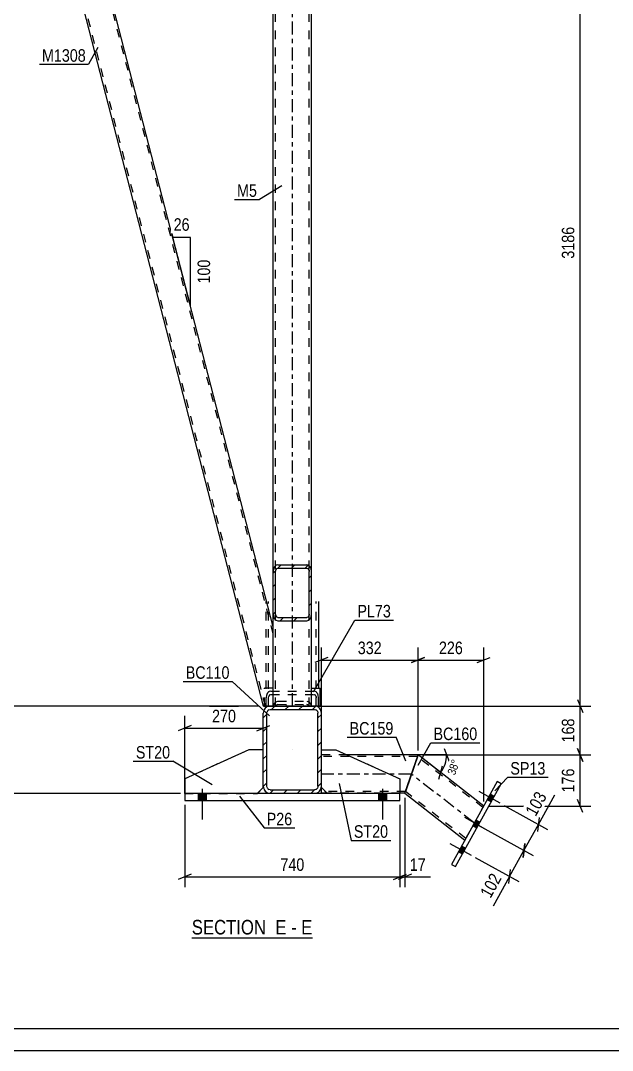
# Model space of a CAD drawing. Header units: millimetres. Extents: x -400 to 789, y -648 to 193.
# Drawn here: x -240.3 to -104.6, y -648.2 to -412.2 of the extents above; entities that cross this region are included whole.
import ezdxf

# ---------------------------------------------------------------- set-up
doc = ezdxf.new("R2010")
doc.units = ezdxf.units.MM
doc.linetypes.add('DXK_LINE_DOT2', pattern=[3.9198, 1.9599, -1.9599])
doc.linetypes.add('DXK_LINE_DOT3', pattern=[5.9187, 2.979, -0.9799, 0.9799, -0.9799])
doc.styles.add('Arial Narrow', font='ARIALN.TTF', dxfattribs={"height": 0.2})

# ---------------------------------------------------------------- blocks, each defined once
blk = doc.blocks.new('Unknown-392021936-1163')
at = {"color": 5, "linetype": 'Continuous'}
for p, q in [((-394.63, -643.22), (784.37, -643.22)), ((-399.63, -648.22), (789.37, -648.22))]:
    blk.add_line(p, q, dxfattribs=at)
blk = doc.blocks.new('Unknown-392021936-21 - 7466')
at = {"color": 6, "linetype": 'Continuous'}
blk.add_line((-201, -622.4), (-173.35, -622.4), dxfattribs=at)
at = {"color": 0, "linetype": 'Continuous'}
blk.add_wipeout([(-182.89, -621.65), (-182.89, -618.15), (-201, -618.15), (-201, -621.65)], dxfattribs=at)
at = {"color": 7, "linetype": 'Continuous', "style": 'Arial Narrow'}
blk.add_text('SECTION ', height=3.34, dxfattribs=at).set_placement((-201, -621.65))
at = {"color": 0, "linetype": 'Continuous'}
blk.add_wipeout([(-179.28, -621.65), (-179.28, -618.15), (-181.84, -618.15), (-181.84, -621.65)], dxfattribs=at)
at = {"color": 7, "linetype": 'Continuous', "style": 'Arial Narrow'}
blk.add_text('E', height=3.34, dxfattribs=at).set_placement((-181.84, -621.65))
at = {"color": 0, "linetype": 'Continuous'}
blk.add_wipeout([(-176.96, -621.65), (-176.96, -618.15), (-178.23, -618.15), (-178.23, -621.65)], dxfattribs=at)
at = {"color": 7, "linetype": 'Continuous', "style": 'Arial Narrow'}
blk.add_text('-', height=3.34, dxfattribs=at).set_placement((-178.23, -621.65))
at = {"color": 0, "linetype": 'Continuous'}
blk.add_wipeout([(-173.35, -621.65), (-173.35, -618.15), (-175.91, -618.15), (-175.91, -621.65)], dxfattribs=at)
at = {"color": 7, "linetype": 'Continuous', "style": 'Arial Narrow'}
blk.add_text('E', height=3.34, dxfattribs=at).set_placement((-175.91, -621.65))
blk = doc.blocks.new('Part-392021936-7711 - 7466')
at = {"color": 2, "linetype": 'Continuous'}
for p, q in [((-173.54, -565.19), (-171.54, -565.19)), ((-171.54, -569.3), (-171.54, -565.19)), ((-171.54, -569.3), (-172.87, -569.3))]:
    blk.add_line(p, q, dxfattribs=at)
at = {"color": 7, "linetype": 'DXK_LINE_DOT2'}
for p, q in [((-173.54, -569.3), (-173.54, -565.19)), ((-172.87, -569.3), (-173.54, -569.3))]:
    blk.add_line(p, q, dxfattribs=at)
blk = doc.blocks.new('Part-392021936-25063 - 7466')
at = {"color": 2, "linetype": 'Continuous'}
for p, q in [((-232.19, -381.34), (-226.66, -379.32)), ((-182.34, -551.12), (-226.66, -379.32)), ((-232.95, -381.61), (-232.89, -381.59)), ((-184.53, -569.3), (-232.95, -381.61)), ((-232.89, -381.59), (-232.73, -381.53)), ((-232.73, -381.53), (-232.19, -381.34)), ((-184.53, -569.3), (-183.01, -569.3))]:
    blk.add_line(p, q, dxfattribs=at)
at = {"color": 7, "linetype": 'DXK_LINE_DOT2'}
for p, q in [((-182.34, -552.72), (-227.03, -379.46)), ((-232.73, -381.53), (-232.54, -381.46)), ((-232.54, -381.46), (-232.57, -381.48)), ((-232.57, -381.48), (-232.54, -381.46)), ((-184.12, -569.3), (-232.57, -381.48)), ((-232.48, -381.44), (-232.54, -381.46)), ((-232.19, -381.34), (-232.48, -381.44)), ((-182.34, -551.12), (-182.34, -551.12)), ((-182.34, -551.12), (-182.34, -551.12)), ((-182.34, -569.3), (-182.34, -551.12)), ((-183.01, -569.3), (-182.34, -569.3))]:
    blk.add_line(p, q, dxfattribs=at)
blk = doc.blocks.new('Part-392021936-7515 - 7466')
at = {"color": 2, "linetype": 'Continuous'}
for p, q in [((-130.97, -586.63), (-141.45, -605.59)), ((-140.51, -606.11), (-130.04, -587.14)), ((-130.04, -587.14), (-130.97, -586.63)), ((-141.45, -605.59), (-140.51, -606.11))]:
    blk.add_line(p, q, dxfattribs=at)
blk = doc.blocks.new('Bolt-392021936-7639 - 7466')
at = {"linetype": 'Continuous'}
blk.add_hatch(color=1, dxfattribs=at).paths.add_polyline_path([(-158.17, -590.97), (-156.37, -590.97), (-156.37, -589.3), (-158.17, -589.3)])
blk.add_hatch(color=1, dxfattribs=at).paths.add_polyline_path([(-158.17, -590.97), (-156.37, -590.97), (-156.37, -589.3), (-158.17, -589.3)])
blk.add_hatch(color=1, dxfattribs=at).paths.add_polyline_path([(-158.17, -590.97), (-156.37, -590.97), (-156.37, -589.3), (-158.17, -589.3)])
at = {"color": 1, "linetype": 'Continuous'}
for p, q in [((-158.17, -589.3), (-158.17, -590.97)), ((-158.17, -589.3), (-158.17, -590.97)), ((-158.17, -589.3), (-158.17, -590.97)), ((-157.27, -588.3), (-157.27, -595.3)), ((-157.27, -588.3), (-157.27, -595.3)), ((-157.27, -588.3), (-157.27, -595.3)), ((-156.37, -589.3), (-156.37, -590.97)), ((-156.37, -589.3), (-156.37, -590.97)), ((-156.37, -589.3), (-156.37, -590.97))]:
    blk.add_line(p, q, dxfattribs=at)
blk = doc.blocks.new('Part-392021936-7516 - 7466')
at = {"color": 7, "linetype": 'DXK_LINE_DOT2'}
for p, q in [((-171.27, -587.99), (-171.27, -579.33)), ((-171.27, -579.33), (-167.94, -579.33)), ((-167.94, -579.33), (-153.27, -585.99)), ((-153.27, -585.99), (-153.27, -589.33)), ((-169.94, -589.33), (-171.27, -587.99)), ((-153.27, -589.33), (-169.94, -589.33))]:
    blk.add_line(p, q, dxfattribs=at)
blk = doc.blocks.new('Bolt-392021936-7656 - 7466')
at = {"linetype": 'Continuous'}
for points in [[(-132.32, -591.29), (-131.62, -590), (-132.55, -589.49), (-133.26, -590.77)], [(-132.32, -591.29), (-131.62, -590), (-132.55, -589.49), (-133.26, -590.77)], [(-132.32, -591.29), (-131.62, -590), (-132.55, -589.49), (-133.26, -590.77)], [(-135.63, -597.27), (-134.92, -595.98), (-135.85, -595.47), (-136.56, -596.75)], [(-135.63, -597.27), (-134.92, -595.98), (-135.85, -595.47), (-136.56, -596.75)], [(-138.93, -603.25), (-138.23, -601.96), (-139.16, -601.45), (-139.87, -602.73)], [(-138.93, -603.25), (-138.23, -601.96), (-139.16, -601.45), (-139.87, -602.73)], [(-138.93, -603.25), (-138.23, -601.96), (-139.16, -601.45), (-139.87, -602.73)]]:
    blk.add_hatch(color=1, dxfattribs=at).paths.add_polyline_path(points)
at = {"color": 1, "linetype": 'Continuous'}
for p, q in [((-130.28, -591.58), (-135.12, -588.9)), ((-130.28, -591.58), (-135.12, -588.9)), ((-130.28, -591.58), (-135.12, -588.9)), ((-131.62, -590), (-132.55, -589.49)), ((-131.62, -590), (-132.55, -589.49)), ((-131.62, -590), (-132.55, -589.49)), ((-132.32, -591.29), (-133.26, -590.77)), ((-132.32, -591.29), (-133.26, -590.77)), ((-132.32, -591.29), (-133.26, -590.77)), ((-133.58, -597.56), (-138.43, -594.88)), ((-133.58, -597.56), (-138.43, -594.88)), ((-135.63, -597.27), (-136.56, -596.75)), ((-135.63, -597.27), (-136.56, -596.75)), ((-134.92, -595.98), (-135.85, -595.47)), ((-134.92, -595.98), (-135.85, -595.47)), ((-136.89, -603.54), (-141.73, -600.86)), ((-136.89, -603.54), (-141.73, -600.86)), ((-136.89, -603.54), (-141.73, -600.86)), ((-138.23, -601.96), (-139.16, -601.45)), ((-138.23, -601.96), (-139.16, -601.45)), ((-138.23, -601.96), (-139.16, -601.45)), ((-138.93, -603.25), (-139.87, -602.73)), ((-138.93, -603.25), (-139.87, -602.73)), ((-138.93, -603.25), (-139.87, -602.73))]:
    blk.add_line(p, q, dxfattribs=at)
blk = doc.blocks.new('Part-392021936-7528 - 7466')
at = {"color": 7, "linetype": 'DXK_LINE_DOT2'}
for p, q in [((-165.36, -580.5), (-171.27, -580.5)), ((-171.27, -580.56), (-171.27, -580.5)), ((-171.27, -587.99), (-171.27, -580.5)), ((-149.27, -580.9), (-171.27, -580.9)), ((-171.27, -589.06), (-171.27, -588.5)), ((-152.01, -588.9), (-171.27, -588.9)), ((-153.27, -589.3), (-169.97, -589.3))]:
    blk.add_line(p, q, dxfattribs=at)
at = {"color": 2, "linetype": 'Continuous'}
for p, q in [((-149.13, -580.5), (-165.36, -580.5)), ((-152.15, -589.3), (-149.13, -580.5)), ((-171.27, -588.5), (-171.27, -587.99)), ((-171.27, -589.24), (-171.27, -588.5)), ((-171.27, -589.3), (-171.27, -589.24)), ((-169.97, -589.3), (-171.27, -589.3)), ((-152.15, -589.3), (-153.27, -589.3))]:
    blk.add_line(p, q, dxfattribs=at)
at = {"color": 7, "linetype": 'DXK_LINE_DOT3'}
blk.add_line((-150.64, -584.9), (-171.27, -584.9), dxfattribs=at)
blk = doc.blocks.new('Part-392021936-7704 - 7466')
at = {"linetype": 'Continuous'}
h = blk.add_hatch(dxfattribs=at)
h.set_pattern_fill('', scale=0.7, style=0, pattern_type=0)
h.set_pattern_definition([(45, (-182.3384, -548.2074), (-1.57154, 1.57154), [])])
h.paths.add_polyline_path([(-182.34, -538.48), (-182.34, -548.21), (-182.26, -548.8), (-182.03, -549.31), (-181.68, -549.65), (-181.27, -549.76), (-174.61, -549.76), (-174.2, -549.65), (-173.85, -549.31), (-173.62, -548.8), (-173.54, -548.21), (-173.54, -538.48), (-173.62, -537.88), (-173.85, -537.38), (-174.2, -537.04), (-174.61, -536.92), (-181.27, -536.92), (-181.68, -537.04), (-182.03, -537.38), (-182.26, -537.88)])
h.paths.add_polyline_path([(-181.65, -537.93), (-181.48, -537.76), (-181.27, -537.7), (-174.61, -537.7), (-174.4, -537.76), (-174.23, -537.93), (-174.11, -538.18), (-174.07, -538.48), (-174.07, -548.21), (-174.11, -548.51), (-174.23, -548.76), (-174.4, -548.93), (-174.61, -548.99), (-181.27, -548.99), (-181.48, -548.93), (-181.65, -548.76), (-181.76, -548.51), (-181.81, -548.21), (-181.81, -538.48), (-181.76, -538.18)])
at = {"color": 2, "linetype": 'Continuous'}
for p, q in [((-182.26, -537.88), (-182.34, -538.48)), ((-181.27, -536.92), (-181.68, -537.04)), ((-181.48, -537.76), (-181.27, -537.7)), ((-181.27, -536.92), (-174.61, -536.92)), ((-181.27, -537.7), (-174.61, -537.7)), ((-174.2, -537.04), (-174.61, -536.92)), ((-174.61, -537.7), (-174.4, -537.76)), ((-173.54, -538.48), (-173.62, -537.88)), ((-182.34, -548.21), (-182.34, -538.48)), ((-181.81, -538.48), (-181.76, -538.18)), ((-181.81, -548.21), (-181.81, -538.48)), ((-174.11, -538.18), (-174.07, -538.48)), ((-174.07, -548.21), (-174.07, -538.48)), ((-173.54, -548.21), (-173.54, -538.48)), ((-182.34, -569.3), (-182.34, -548.21)), ((-182.34, -548.21), (-182.26, -548.8)), ((-181.76, -548.51), (-181.81, -548.21)), ((-181.68, -549.65), (-181.27, -549.76)), ((-181.27, -548.99), (-181.48, -548.93)), ((-181.27, -548.99), (-174.61, -548.99)), ((-181.27, -549.76), (-174.61, -549.76)), ((-174.4, -548.93), (-174.61, -548.99)), ((-174.61, -549.76), (-174.2, -549.65)), ((-174.07, -548.21), (-174.11, -548.51)), ((-173.62, -548.8), (-173.54, -548.21)), ((-173.54, -569.3), (-173.54, -548.21))]:
    blk.add_line(p, q, dxfattribs=at)
at = {"color": 7, "linetype": 'DXK_LINE_DOT2'}
for p, q in [((-182.34, -548.21), (-182.34, -538.48)), ((-181.81, -569.3), (-181.81, -538.48)), ((-174.07, -569.3), (-174.07, -538.48)), ((-173.54, -548.21), (-173.54, -538.48)), ((-181.68, -568.32), (-181.27, -568.2)), ((-181.27, -568.2), (-174.61, -568.2)), ((-174.61, -568.2), (-174.2, -568.32)), ((-173.54, -569.3), (-182.34, -569.3)), ((-182.28, -569.3), (-182.26, -569.16)), ((-181.65, -569.2), (-181.69, -569.3)), ((-181.48, -569.03), (-181.65, -569.2)), ((-181.27, -568.98), (-181.48, -569.03)), ((-181.27, -568.98), (-174.61, -568.98)), ((-174.4, -569.03), (-174.61, -568.98)), ((-174.23, -569.2), (-174.4, -569.03)), ((-174.18, -569.3), (-174.23, -569.2)), ((-173.62, -569.16), (-173.6, -569.3))]:
    blk.add_line(p, q, dxfattribs=at)
at = {"color": 2, "linetype": 'Continuous'}
for centre, radius, start, end in [((-180.88, -538.21), 1.42, 124.4664, 166.7051), ((-181.07, -538.34), 0.709, 124.4664, 166.7051), ((-174.8, -538.34), 0.709, 13.2949, 55.5336), ((-175, -538.21), 1.42, 13.2949, 55.5336), ((-180.88, -548.48), 1.42, 193.2949, 235.5336), ((-181.07, -548.34), 0.709, 193.2949, 235.5336), ((-174.8, -548.34), 0.709, 304.4664, 346.7051), ((-175, -548.48), 1.42, 304.4664, 346.7051)]:
    blk.add_arc(centre, radius, start, end, dxfattribs=at)
at = {"color": 7, "linetype": 'DXK_LINE_DOT2'}
for centre, start, end in [((-180.88, -569.48), 124.4664, 166.7051), ((-175, -569.48), 13.2949, 55.5336)]:
    blk.add_arc(centre, 1.42, start, end, dxfattribs=at)
blk = doc.blocks.new('Part-392021936-7533 - 7466')
at = {"color": 2, "linetype": 'Continuous'}
for p, q in [((-149.13, -580.5), (-151.87, -588.5)), ((-134.05, -592.21), (-149.13, -580.5)), ((-152.12, -589.24), (-152.15, -589.3)), ((-152.15, -589.3), (-138.36, -600.01)), ((-152.12, -589.24), (-151.87, -588.5))]:
    blk.add_line(p, q, dxfattribs=at)
at = {"color": 7, "linetype": 'DXK_LINE_DOT2'}
for p, q in [((-134.25, -592.56), (-149.27, -580.9)), ((-151.87, -588.5), (-152.06, -589.06)), ((-138.17, -599.65), (-152.01, -588.9)), ((-138.36, -600.01), (-134.05, -592.21))]:
    blk.add_line(p, q, dxfattribs=at)
at = {"color": 7, "linetype": 'DXK_LINE_DOT3'}
blk.add_line((-136.21, -596.11), (-150.64, -584.9), dxfattribs=at)
blk = doc.blocks.new('Part-392021936-7538 - 7466')
at = {"color": 7, "linetype": 'DXK_LINE_DOT2'}
for p, q in [((-173.54, -376.63), (-182.34, -376.63)), ((-182.34, -407.45), (-182.34, -376.63)), ((-181.81, -569.3), (-181.81, -376.63)), ((-174.07, -569.3), (-174.07, -376.63)), ((-173.54, -407.45), (-173.54, -376.63)), ((-182.34, -569.3), (-182.34, -538.48)), ((-173.54, -569.3), (-173.54, -538.48)), ((-173.54, -569.3), (-182.34, -569.3))]:
    blk.add_line(p, q, dxfattribs=at)
at = {"color": 7, "linetype": 'DXK_LINE_DOT3'}
blk.add_line((-177.94, -569.3), (-177.94, -376.63), dxfattribs=at)
at = {"color": 2, "linetype": 'Continuous'}
for p, q in [((-182.34, -538.48), (-182.34, -407.45)), ((-173.54, -538.48), (-173.54, -407.45))]:
    blk.add_line(p, q, dxfattribs=at)
blk = doc.blocks.new('Part-392021936-7553 - 7466')
at = {"color": 2, "linetype": 'Continuous'}
for p, q in [((-202.61, -589.3), (-153.27, -589.3)), ((-202.61, -589.3), (-202.61, -590.97)), ((-153.27, -590.97), (-153.27, -589.3)), ((-202.61, -590.97), (-153.27, -590.97))]:
    blk.add_line(p, q, dxfattribs=at)
at = {"color": 7, "linetype": 'DXK_LINE_DOT2'}
for p, q in [((-202.61, -589.3), (-153.27, -589.3)), ((-202.61, -590.97), (-153.27, -590.97))]:
    blk.add_line(p, q, dxfattribs=at)
blk = doc.blocks.new('Part-392021936-7556 - 7466')
at = {"color": 7, "linetype": 'DXK_LINE_DOT2'}
for p, q in [((-171.27, -587.99), (-171.27, -579.33)), ((-171.27, -579.33), (-167.94, -579.33)), ((-167.94, -579.33), (-153.27, -585.99)), ((-153.27, -585.99), (-153.27, -589.33)), ((-169.94, -589.33), (-171.27, -587.99)), ((-153.27, -589.33), (-169.94, -589.33))]:
    blk.add_line(p, q, dxfattribs=at)
blk = doc.blocks.new('Part-392021936-7557 - 7466')
at = {"color": 2, "linetype": 'Continuous'}
for p, q in [((-171.27, -579.33), (-167.94, -579.33)), ((-167.94, -579.33), (-153.27, -585.99)), ((-153.27, -585.99), (-153.27, -589.3)), ((-171.27, -587.99), (-171.27, -587.7)), ((-169.96, -589.3), (-171.27, -587.99))]:
    blk.add_line(p, q, dxfattribs=at)
at = {"color": 7, "linetype": 'DXK_LINE_DOT2'}
for p, q in [((-171.27, -587.7), (-171.27, -579.33)), ((-169.94, -589.33), (-169.96, -589.3)), ((-169.94, -589.33), (-169.96, -589.3)), ((-153.27, -589.33), (-169.94, -589.33)), ((-153.27, -589.33), (-153.27, -589.3))]:
    blk.add_line(p, q, dxfattribs=at)
blk = doc.blocks.new('Part-392021936-7558 - 7466')
at = {"color": 7, "linetype": 'DXK_LINE_DOT2'}
for p, q in [((-187.94, -579.33), (-202.61, -585.99)), ((-184.61, -579.33), (-187.94, -579.33)), ((-184.61, -587.99), (-184.61, -579.33)), ((-202.61, -585.99), (-202.61, -589.33)), ((-202.61, -589.33), (-185.94, -589.33)), ((-185.94, -589.33), (-184.61, -587.99))]:
    blk.add_line(p, q, dxfattribs=at)
blk = doc.blocks.new('Part-392021936-7559 - 7466')
at = {"color": 7, "linetype": 'DXK_LINE_DOT2'}
for p, q in [((-187.94, -579.33), (-202.61, -585.99)), ((-184.61, -579.33), (-187.94, -579.33)), ((-184.61, -587.99), (-184.61, -579.33)), ((-202.61, -585.99), (-202.61, -589.33)), ((-202.61, -589.33), (-185.94, -589.33)), ((-185.94, -589.33), (-184.61, -587.99))]:
    blk.add_line(p, q, dxfattribs=at)
blk = doc.blocks.new('Part-392021936-7560 - 7466')
at = {"color": 2, "linetype": 'Continuous'}
for p, q in [((-187.94, -579.33), (-202.61, -585.99)), ((-184.61, -579.33), (-187.94, -579.33)), ((-202.61, -585.99), (-202.61, -589.3)), ((-185.91, -589.3), (-184.61, -587.99)), ((-184.61, -587.99), (-184.61, -587.7))]:
    blk.add_line(p, q, dxfattribs=at)
at = {"color": 7, "linetype": 'DXK_LINE_DOT2'}
for p, q in [((-184.61, -587.7), (-184.61, -579.33)), ((-202.61, -589.3), (-202.61, -589.33)), ((-202.61, -589.33), (-202.61, -589.3)), ((-202.61, -589.33), (-185.94, -589.33)), ((-185.94, -589.33), (-185.91, -589.3)), ((-185.91, -589.3), (-185.94, -589.33))]:
    blk.add_line(p, q, dxfattribs=at)
blk = doc.blocks.new('Part-392021936-7582 - 7466')
at = {"linetype": 'Continuous'}
h = blk.add_hatch(dxfattribs=at)
h.set_pattern_fill('', scale=0.7, style=0, pattern_type=0)
h.set_pattern_definition([(45, (-184.605, -587.698), (-1.57154, 1.57154), [])])
h.paths.add_polyline_path([(-184.61, -570.9), (-184.61, -587.7), (-184.48, -588.31), (-184.14, -588.83), (-183.62, -589.18), (-183.01, -589.3), (-172.87, -589.3), (-172.26, -589.18), (-171.74, -588.83), (-171.39, -588.31), (-171.27, -587.7), (-171.27, -570.9), (-171.39, -570.29), (-171.74, -569.77), (-172.26, -569.42), (-172.87, -569.3), (-183.01, -569.3), (-183.62, -569.42), (-184.14, -569.77), (-184.48, -570.29)])
h.paths.add_polyline_path([(-183.57, -570.33), (-183.31, -570.16), (-183.01, -570.1), (-172.87, -570.1), (-172.57, -570.16), (-172.31, -570.33), (-172.13, -570.59), (-172.07, -570.9), (-172.07, -587.7), (-172.13, -588), (-172.31, -588.26), (-172.57, -588.44), (-172.87, -588.5), (-183.01, -588.5), (-183.31, -588.44), (-183.57, -588.26), (-183.74, -588), (-183.81, -587.7), (-183.81, -570.9), (-183.74, -570.59)])
at = {"color": 2, "linetype": 'Continuous'}
for p, q in [((-184.48, -570.29), (-184.61, -570.9)), ((-184.61, -587.7), (-184.61, -570.9)), ((-183.81, -570.9), (-183.74, -570.59)), ((-183.81, -587.7), (-183.81, -570.9)), ((-183.01, -569.3), (-183.62, -569.42)), ((-183.31, -570.16), (-183.01, -570.1)), ((-183.01, -569.3), (-172.87, -569.3)), ((-183.01, -570.1), (-172.87, -570.1)), ((-172.26, -569.42), (-172.87, -569.3)), ((-172.87, -570.1), (-172.57, -570.16)), ((-172.13, -570.59), (-172.07, -570.9)), ((-172.07, -587.7), (-172.07, -570.9)), ((-171.27, -570.9), (-171.39, -570.29)), ((-171.27, -587.7), (-171.27, -570.9)), ((-184.61, -587.7), (-184.48, -588.31)), ((-183.74, -588), (-183.81, -587.7)), ((-183.62, -589.18), (-183.01, -589.3)), ((-183.01, -588.5), (-183.31, -588.44)), ((-183.01, -588.5), (-172.87, -588.5)), ((-183.01, -589.3), (-172.87, -589.3)), ((-172.57, -588.44), (-172.87, -588.5)), ((-172.87, -589.3), (-172.26, -589.18)), ((-172.07, -587.7), (-172.13, -588)), ((-171.39, -588.31), (-171.27, -587.7))]:
    blk.add_line(p, q, dxfattribs=at)
at = {"color": 7, "linetype": 'DXK_LINE_DOT3'}
blk.add_line((-177.94, -579.3), (-177.94, -579.3), dxfattribs=at)
at = {"color": 2, "linetype": 'Continuous'}
for centre, radius, start, end in [((-183.01, -570.9), 1.6, 112.5, 157.5), ((-183.01, -570.9), 0.8, 112.5, 157.5), ((-172.87, -570.9), 0.8, 22.5, 67.5), ((-172.87, -570.9), 1.6, 22.5, 67.5), ((-183.01, -587.7), 1.6, 202.5, 247.5), ((-183.01, -587.7), 0.8, 202.5, 247.5), ((-172.87, -587.7), 0.8, 292.5, 337.5), ((-172.87, -587.7), 1.6, 292.5, 337.5)]:
    blk.add_arc(centre, radius, start, end, dxfattribs=at)
blk = doc.blocks.new('Part-392021936-7586 - 7466')
at = {"color": 7, "linetype": 'DXK_LINE_DOT2'}
for p, q in [((-183.94, -569.3), (-183.94, -545.36)), ((-183.41, -569.3), (-183.41, -545.36)), ((-172.47, -569.3), (-172.47, -545.36)), ((-182.87, -565.86), (-183.28, -565.98)), ((-182.87, -565.86), (-173.01, -565.86)), ((-172.6, -565.98), (-173.01, -565.86)), ((-171.94, -569.3), (-171.94, -565.19)), ((-183.86, -566.82), (-183.94, -567.42)), ((-183.41, -567.42), (-183.36, -567.12)), ((-183.08, -566.7), (-182.87, -566.64)), ((-182.87, -566.64), (-173.01, -566.64)), ((-173.01, -566.64), (-172.8, -566.7)), ((-172.51, -567.12), (-172.47, -567.42)), ((-171.94, -567.42), (-172.02, -566.82)), ((-183.94, -569.3), (-171.94, -569.3))]:
    blk.add_line(p, q, dxfattribs=at)
at = {"color": 2, "linetype": 'Continuous'}
blk.add_line((-171.94, -545.36), (-171.94, -565.19), dxfattribs=at)
at = {"color": 7, "linetype": 'DXK_LINE_DOT2'}
for centre, radius, start, end in [((-182.48, -567.15), 1.42, 124.4664, 166.7051), ((-173.4, -567.15), 1.42, 13.2949, 55.5336), ((-182.67, -567.28), 0.709, 124.4664, 166.7051), ((-173.2, -567.28), 0.709, 13.2949, 55.5336)]:
    blk.add_arc(centre, radius, start, end, dxfattribs=at)
blk = doc.blocks.new('Bolt-392021936-7638 - 7466')
at = {"linetype": 'Continuous'}
blk.add_hatch(color=1, dxfattribs=at).paths.add_polyline_path([(-199.51, -590.97), (-197.71, -590.97), (-197.71, -589.3), (-199.51, -589.3)])
blk.add_hatch(color=1, dxfattribs=at).paths.add_polyline_path([(-199.51, -590.97), (-197.71, -590.97), (-197.71, -589.3), (-199.51, -589.3)])
blk.add_hatch(color=1, dxfattribs=at).paths.add_polyline_path([(-199.51, -590.97), (-197.71, -590.97), (-197.71, -589.3), (-199.51, -589.3)])
at = {"color": 1, "linetype": 'Continuous'}
for p, q in [((-199.51, -589.3), (-199.51, -590.97)), ((-199.51, -589.3), (-199.51, -590.97)), ((-199.51, -589.3), (-199.51, -590.97)), ((-198.61, -588.3), (-198.61, -595.3)), ((-198.61, -588.3), (-198.61, -595.3)), ((-198.61, -588.3), (-198.61, -595.3)), ((-197.71, -589.3), (-197.71, -590.97)), ((-197.71, -589.3), (-197.71, -590.97)), ((-197.71, -589.3), (-197.71, -590.97))]:
    blk.add_line(p, q, dxfattribs=at)
blk = doc.blocks.new('Part-392021936-7674 - 7466')
at = {"color": 2, "linetype": 'Continuous'}
for p, q in [((-187.94, -579.32), (-202.61, -585.99)), ((-184.61, -579.32), (-187.94, -579.32)), ((-202.61, -585.99), (-202.61, -585.99))]:
    blk.add_line(p, q, dxfattribs=at)
at = {"color": 7, "linetype": 'DXK_LINE_DOT2'}
for p, q in [((-184.61, -587.99), (-184.61, -579.32)), ((-202.61, -589.32), (-202.61, -585.99)), ((-202.61, -589.32), (-185.94, -589.32)), ((-185.94, -589.32), (-184.61, -587.99))]:
    blk.add_line(p, q, dxfattribs=at)
blk = doc.blocks.new('Part-392021936-7712 - 7466')
at = {"color": 7, "linetype": 'DXK_LINE_DOT2'}
for p, q in [((-184.34, -569.3), (-184.34, -565.19)), ((-182.34, -565.19), (-184.34, -565.19)), ((-182.34, -569.3), (-182.34, -565.19)), ((-182.34, -569.3), (-184.34, -569.3))]:
    blk.add_line(p, q, dxfattribs=at)
blk = doc.blocks.new('StraightDimension-392021936-7806 - 7466')
at = {"color": 7, "linetype": 'Continuous'}
for p, q in [((-153.27, -591.97), (-153.27, -610.82)), ((-152.15, -590.3), (-152.15, -610.82)), ((-154.77, -609.02), (-151.77, -607.82)), ((-150.65, -607.82), (-153.65, -609.02)), ((-153.27, -608.42), (-152.15, -608.42))]:
    blk.add_line(p, q, dxfattribs=at)
at = {"color": 0}
blk.add_wipeout([(-146.76, -607.67), (-146.76, -603.47), (-151.62, -603.47), (-151.62, -607.67)], dxfattribs=at)
at = {"color": 7, "linetype": 'Continuous'}
blk.add_line((-152.15, -608.42), (-146.24, -608.42), dxfattribs=at)
blk.add_line((-152.15, -608.42), (-146.24, -608.42), dxfattribs=at)
at = {"color": 3, "style": 'Arial Narrow'}
blk.add_text('17', height=2.863, dxfattribs=at).set_placement((-151.02, -607.07))
blk = doc.blocks.new('AngleDimension-392021936-7792 - 7466')
at = {"color": 7, "linetype": 'Continuous'}
for p, q in [((-142.55, -580.5), (-149.13, -580.5)), ((-143.94, -584.53), (-149.13, -580.5)), ((-148.13, -580.5), (-142.55, -580.5)), ((-143.15, -579), (-141.95, -582)), ((-144.38, -586.08), (-143.49, -582.98))]:
    blk.add_line(p, q, dxfattribs=at)
blk.add_arc((-149.13, -580.5), 6.57, 322.1524, 360, dxfattribs=at)
at = {"color": 0}
blk.add_wipeout([(-138.99, -581.7), (-141.64, -580.79), (-143.04, -584.86), (-140.39, -585.77)], dxfattribs=at)
at = {"color": 3, "style": 'Arial Narrow'}
blk.add_text('38°', height=1.909, rotation=71.0754, dxfattribs=at).set_placement((-140.64, -585.26))
blk = doc.blocks.new('StraightDimension-392021936-7807 - 7466')
at = {"color": 7, "linetype": 'Continuous'}
for p, q in [((-202.61, -591.97), (-202.61, -610.82)), ((-153.27, -591.97), (-153.27, -610.82)), ((-201.11, -607.82), (-204.11, -609.02)), ((-202.61, -608.42), (-153.27, -608.42)), ((-154.77, -609.02), (-151.77, -607.82))]:
    blk.add_line(p, q, dxfattribs=at)
at = {"color": 0}
blk.add_wipeout([(-174.6, -607.67), (-174.6, -603.47), (-181.28, -603.47), (-181.28, -607.67)], dxfattribs=at)
at = {"color": 3, "style": 'Arial Narrow'}
blk.add_text('740', height=2.863, dxfattribs=at).set_placement((-180.68, -607.07))
blk = doc.blocks.new('StraightDimension-392021936-7854 - 7466')
at = {"color": 7, "linetype": 'Continuous'}
for p, q in [((-148.13, -580.5), (-109.54, -580.5)), ((-112.54, -579), (-111.34, -582)), ((-111.94, -592.21), (-111.94, -580.5)), ((-133.05, -592.21), (-109.54, -592.21)), ((-111.34, -593.71), (-112.54, -590.71))]:
    blk.add_line(p, q, dxfattribs=at)
at = {"color": 0}
blk.add_wipeout([(-112.69, -583.01), (-116.89, -583.01), (-116.89, -589.7), (-112.69, -589.7)], dxfattribs=at)
at = {"color": 3, "style": 'Arial Narrow'}
blk.add_text('176', height=2.863, rotation=90.0002, dxfattribs=at).set_placement((-113.29, -589.1))
blk = doc.blocks.new('StraightDimension-392021936-7881 - 7466')
at = {"color": 7, "linetype": 'Continuous'}
for p, q in [((-112.54, -567.8), (-111.34, -570.8)), ((-171.87, -569.3), (-109.54, -569.3)), ((-111.94, -580.5), (-111.94, -569.3)), ((-148.13, -580.5), (-109.54, -580.5)), ((-111.34, -582), (-112.54, -579))]:
    blk.add_line(p, q, dxfattribs=at)
at = {"color": 0}
blk.add_wipeout([(-112.69, -571.56), (-116.89, -571.56), (-116.89, -578.24), (-112.69, -578.24)], dxfattribs=at)
at = {"color": 3, "style": 'Arial Narrow'}
blk.add_text('168', height=2.863, rotation=90.0002, dxfattribs=at).set_placement((-113.29, -577.64))
blk = doc.blocks.new('StraightDimension-392021936-7901 - 7466')
at = {"color": 7, "linetype": 'Continuous'}
for p, q in [((-111.34, -358.42), (-112.54, -355.42)), ((-170.27, -356.92), (-109.54, -356.92)), ((-111.94, -569.3), (-111.94, -356.92)), ((-112.54, -567.8), (-111.34, -570.8)), ((-171.87, -569.3), (-109.54, -569.3))]:
    blk.add_line(p, q, dxfattribs=at)
at = {"color": 0}
blk.add_wipeout([(-112.69, -458.85), (-116.89, -458.85), (-116.89, -467.37), (-112.69, -467.37)], dxfattribs=at)
at = {"color": 3, "style": 'Arial Narrow'}
blk.add_text('3186', height=2.863, rotation=90.0002, dxfattribs=at).set_placement((-113.29, -466.77))
blk = doc.blocks.new('StraightDimension-392021936-15277 - 7466')
at = {"color": 7, "linetype": 'Continuous'}
for p, q in [((-149.13, -579.5), (-149.13, -555.9)), ((-134.05, -591.21), (-134.05, -555.9)), ((-147.63, -558.15), (-150.63, -559.35)), ((-149.13, -558.75), (-134.05, -558.75)), ((-135.55, -559.35), (-132.55, -558.15))]:
    blk.add_line(p, q, dxfattribs=at)
at = {"color": 0}
blk.add_wipeout([(-138.25, -558), (-138.25, -553.8), (-144.93, -553.8), (-144.93, -558)], dxfattribs=at)
at = {"color": 3, "style": 'Arial Narrow'}
blk.add_text('226', height=2.863, dxfattribs=at).set_placement((-144.33, -557.4))
blk = doc.blocks.new('StraightDimension-392021936-15278 - 7466')
at = {"color": 7, "linetype": 'Continuous'}
for p, q in [((-171.27, -578.33), (-171.27, -555.9)), ((-149.13, -579.5), (-149.13, -555.9)), ((-169.77, -558.15), (-172.77, -559.35)), ((-171.27, -558.75), (-149.13, -558.75)), ((-150.63, -559.35), (-147.63, -558.15))]:
    blk.add_line(p, q, dxfattribs=at)
at = {"color": 0}
blk.add_wipeout([(-156.86, -558), (-156.86, -553.8), (-163.54, -553.8), (-163.54, -558)], dxfattribs=at)
at = {"color": 3, "style": 'Arial Narrow'}
blk.add_text('332', height=2.863, dxfattribs=at).set_placement((-162.94, -557.4))
blk = doc.blocks.new('StraightDimension-392021936-15706 - 7466')
at = {"color": 7, "linetype": 'Continuous'}
for p, q in [((-202.61, -588.33), (-202.61, -571.52)), ((-184.61, -578.33), (-184.61, -571.52)), ((-201.11, -573.77), (-204.11, -574.97)), ((-202.61, -574.37), (-184.61, -574.37)), ((-186.11, -574.97), (-183.11, -573.77))]:
    blk.add_line(p, q, dxfattribs=at)
at = {"color": 0}
blk.add_wipeout([(-190.26, -573.62), (-190.26, -569.42), (-196.95, -569.42), (-196.95, -573.62)], dxfattribs=at)
at = {"color": 3, "style": 'Arial Narrow'}
blk.add_text('270', height=2.863, dxfattribs=at).set_placement((-196.35, -573.02))
blk = doc.blocks.new('AngleDimension-392021936-30794 - 7466')
at = {"color": 7, "linetype": 'Continuous'}
for p, q in [((-205.59, -461), (-205.36, -461.88)), ((-201.31, -461.88), (-205.36, -461.88)), ((-201.31, -477.57), (-205.36, -461.88)), ((-201.31, -477.57), (-201.31, -461.88))]:
    blk.add_line(p, q, dxfattribs=at)
at = {"color": 0}
for points in [[(-200.91, -460.98), (-200.91, -456.78), (-205.76, -456.78), (-205.76, -460.98)], [(-196.21, -466.38), (-200.41, -466.38), (-200.41, -473.07), (-196.21, -473.07)]]:
    blk.add_wipeout(points, dxfattribs=at)
at = {"color": 3, "style": 'Arial Narrow'}
blk.add_text('26', height=2.863, dxfattribs=at).set_placement((-205.16, -460.38))
blk.add_text('100', height=2.863, rotation=90.0002, dxfattribs=at).set_placement((-196.81, -472.47))
blk = doc.blocks.new('StraightDimension-392021936-39259 - 7466')
at = {"color": 7, "linetype": 'Continuous'}
for p, q in [((-235.32, -382.11), (-263.31, -382.11)), ((-259.86, -383.61), (-261.06, -380.61)), ((-260.46, -569.3), (-260.46, -382.11)), ((-261.06, -567.8), (-259.86, -570.8)), ((-185.53, -569.3), (-263.31, -569.3))]:
    blk.add_line(p, q, dxfattribs=at)
at = {"color": 0}
blk.add_wipeout([(-261.21, -471.45), (-265.41, -471.45), (-265.41, -479.96), (-261.21, -479.96)], dxfattribs=at)
at = {"color": 3, "style": 'Arial Narrow'}
blk.add_text('2808', height=2.863, rotation=90.0002, dxfattribs=at).set_placement((-261.81, -479.36))
blk = doc.blocks.new('StraightDimension-392021936-39260 - 7466')
at = {"color": 7, "linetype": 'Continuous'}
for p, q in [((-259.86, -570.8), (-261.06, -567.8)), ((-185.53, -569.3), (-263.31, -569.3)), ((-260.46, -589.33), (-260.46, -569.3)), ((-203.61, -589.33), (-263.31, -589.33)), ((-261.06, -587.83), (-259.86, -590.83))]:
    blk.add_line(p, q, dxfattribs=at)
at = {"color": 0}
blk.add_wipeout([(-261.21, -575.97), (-265.41, -575.97), (-265.41, -582.65), (-261.21, -582.65)], dxfattribs=at)
at = {"color": 3, "style": 'Arial Narrow'}
blk.add_text('300', height=2.863, rotation=90.0002, dxfattribs=at).set_placement((-261.81, -582.05))
blk = doc.blocks.new('StraightDimension-392021936-39829 - 7466')
at = {"color": 7, "linetype": 'Continuous'}
for p, q in [((-129.4, -592.06), (-119.42, -597.58)), ((-135.33, -596.59), (-122.73, -603.56)), ((-124.83, -602.4), (-121.53, -596.42)), ((-121.33, -594.81), (-121.73, -598.02)), ((-125.03, -604), (-124.63, -600.79))]:
    blk.add_line(p, q, dxfattribs=at)
at = {"color": 0}
blk.add_wipeout([(-118.7, -589.74), (-122.37, -587.71), (-125.6, -593.56), (-121.93, -595.59)], dxfattribs=at)
at = {"color": 7, "linetype": 'Continuous'}
blk.add_line((-121.53, -596.42), (-117.78, -589.65), dxfattribs=at)
blk.add_line((-121.53, -596.42), (-117.78, -589.65), dxfattribs=at)
at = {"color": 3, "style": 'Arial Narrow'}
blk.add_text('103', height=2.863, rotation=61.0773, dxfattribs=at).set_placement((-122.16, -594.78))
blk = doc.blocks.new('StraightDimension-392021936-39830 - 7466')
at = {"color": 7, "linetype": 'Continuous'}
for p, q in [((-135.33, -596.59), (-122.73, -603.56)), ((-124.63, -600.79), (-125.03, -604)), ((-136.01, -604.02), (-126.03, -609.54)), ((-128.14, -608.38), (-124.83, -602.4)), ((-128.34, -609.98), (-127.93, -606.77))]:
    blk.add_line(p, q, dxfattribs=at)
at = {"color": 0}
blk.add_wipeout([(-129.05, -608.47), (-132.72, -606.44), (-135.95, -612.29), (-132.28, -614.32)], dxfattribs=at)
at = {"color": 7, "linetype": 'Continuous'}
blk.add_line((-128.14, -608.38), (-131.88, -615.15), dxfattribs=at)
blk.add_line((-128.14, -608.38), (-131.88, -615.15), dxfattribs=at)
at = {"color": 3, "style": 'Arial Narrow'}
blk.add_text('102', height=2.863, rotation=61.0773, dxfattribs=at).set_placement((-132.51, -613.51))
blk = doc.blocks.new('Mark-392021936-7578 - 7466')
at = {"color": 0}
blk.add_wipeout([(-192.34, -563.05), (-192.34, -560.05), (-202.39, -560.05), (-202.39, -563.05)], dxfattribs=at)
blk.add_wipeout([(-192.34, -563.05), (-192.34, -560.05), (-202.39, -560.05), (-202.39, -563.05)], dxfattribs=at)
at = {"color": 30, "linetype": 'Continuous'}
for p in [(-202.99, -563.65), (-183.18, -571.53)]:
    blk.add_line(p, (-191.74, -563.65), dxfattribs=at)
at = {"color": 3, "style": 'Arial Narrow'}
blk.add_text('BC110', height=2.863, dxfattribs=at).set_placement((-202.39, -563.05))
blk = doc.blocks.new('Mark-392021936-7511 - 7466')
at = {"color": 0}
blk.add_wipeout([(-119.92, -585), (-119.92, -582), (-127.96, -582), (-127.96, -585)], dxfattribs=at)
blk.add_wipeout([(-119.92, -585), (-119.92, -582), (-127.96, -582), (-127.96, -585)], dxfattribs=at)
at = {"color": 30, "linetype": 'Continuous'}
for p, q in [((-131.54, -588.74), (-128.56, -585.6)), ((-128.56, -585.6), (-119.32, -585.6))]:
    blk.add_line(p, q, dxfattribs=at)
at = {"color": 3, "style": 'Arial Narrow'}
blk.add_text('SP13', height=2.863, dxfattribs=at).set_placement((-127.96, -585))
blk = doc.blocks.new('Mark-392021936-7524 - 7466')
at = {"color": 0}
blk.add_wipeout([(-154.76, -575.84), (-154.76, -572.84), (-164.81, -572.84), (-164.81, -575.84)], dxfattribs=at)
blk.add_wipeout([(-154.76, -575.84), (-154.76, -572.84), (-164.81, -572.84), (-164.81, -575.84)], dxfattribs=at)
at = {"color": 30, "linetype": 'Continuous'}
for p in [(-165.41, -576.44), (-151.92, -581.97)]:
    blk.add_line(p, (-154.16, -576.44), dxfattribs=at)
at = {"color": 3, "style": 'Arial Narrow'}
blk.add_text('BC159', height=2.863, dxfattribs=at).set_placement((-164.81, -575.84))
blk = doc.blocks.new('Mark-392021936-7529 - 7466')
at = {"color": 0}
blk.add_wipeout([(-135.53, -577.1), (-135.53, -574.1), (-145.58, -574.1), (-145.58, -577.1)], dxfattribs=at)
blk.add_wipeout([(-135.53, -577.1), (-135.53, -574.1), (-145.58, -574.1), (-145.58, -577.1)], dxfattribs=at)
at = {"color": 30, "linetype": 'Continuous'}
for p, q in [((-149.1, -582.88), (-146.18, -577.7)), ((-146.18, -577.7), (-134.93, -577.7))]:
    blk.add_line(p, q, dxfattribs=at)
at = {"color": 3, "style": 'Arial Narrow'}
blk.add_text('BC160', height=2.863, dxfattribs=at).set_placement((-145.58, -577.1))
blk = doc.blocks.new('Mark-392021936-25119 - 7466')
at = {"color": 0}
blk.add_wipeout([(-225.3, -421.63), (-225.3, -418.63), (-235.35, -418.63), (-235.35, -421.63)], dxfattribs=at)
blk.add_wipeout([(-225.3, -421.63), (-225.3, -418.63), (-235.35, -418.63), (-235.35, -421.63)], dxfattribs=at)
at = {"color": 30, "linetype": 'Continuous'}
for p in [(-222.53, -418.36), (-235.95, -422.23)]:
    blk.add_line(p, (-224.7, -422.23), dxfattribs=at)
at = {"color": 3, "style": 'Arial Narrow'}
blk.add_text('M1308', height=2.863, dxfattribs=at).set_placement((-235.35, -421.63))
blk = doc.blocks.new('Mark-392021936-7534 - 7466')
at = {"color": 0}
blk.add_wipeout([(-186.06, -452.59), (-186.06, -449.59), (-190.62, -449.59), (-190.62, -452.59)], dxfattribs=at)
blk.add_wipeout([(-186.06, -452.59), (-186.06, -449.59), (-190.62, -449.59), (-190.62, -452.59)], dxfattribs=at)
at = {"color": 30, "linetype": 'Continuous'}
for p in [(-180.36, -450.04), (-191.22, -453.19)]:
    blk.add_line(p, (-185.46, -453.19), dxfattribs=at)
at = {"color": 3, "style": 'Arial Narrow'}
blk.add_text('M5', height=2.863, dxfattribs=at).set_placement((-190.62, -452.59))
blk = doc.blocks.new('Mark-392021936-7549 - 7466')
at = {"color": 0}
blk.add_wipeout([(-177.97, -596.63), (-177.97, -593.63), (-183.82, -593.63), (-183.82, -596.63)], dxfattribs=at)
blk.add_wipeout([(-177.97, -596.63), (-177.97, -593.63), (-183.82, -593.63), (-183.82, -596.63)], dxfattribs=at)
at = {"color": 30, "linetype": 'Continuous'}
for p, q in [((-190.06, -589.96), (-184.42, -597.23)), ((-184.42, -597.23), (-177.37, -597.23))]:
    blk.add_line(p, q, dxfattribs=at)
at = {"color": 3, "style": 'Arial Narrow'}
blk.add_text('P26', height=2.863, dxfattribs=at).set_placement((-183.82, -596.63))
blk = doc.blocks.new('Mark-392021936-16784 - 7466')
at = {"color": 0}
blk.add_wipeout([(-155.99, -599.48), (-155.99, -596.48), (-163.84, -596.48), (-163.84, -599.48)], dxfattribs=at)
blk.add_wipeout([(-155.99, -599.48), (-155.99, -596.48), (-163.84, -596.48), (-163.84, -599.48)], dxfattribs=at)
at = {"color": 30, "linetype": 'Continuous'}
for p, q in [((-167.24, -587.08), (-164.44, -600.08)), ((-164.44, -600.08), (-155.39, -600.08))]:
    blk.add_line(p, q, dxfattribs=at)
at = {"color": 3, "style": 'Arial Narrow'}
blk.add_text('ST20', height=2.863, dxfattribs=at).set_placement((-163.84, -599.48))
blk = doc.blocks.new('Mark-392021936-16763 - 7466')
at = {"color": 0}
blk.add_wipeout([(-205.96, -581.33), (-205.96, -578.33), (-213.82, -578.33), (-213.82, -581.33)], dxfattribs=at)
blk.add_wipeout([(-205.96, -581.33), (-205.96, -578.33), (-213.82, -578.33), (-213.82, -581.33)], dxfattribs=at)
at = {"color": 30, "linetype": 'Continuous'}
for p in [(-214.42, -581.93), (-196.3, -587.39)]:
    blk.add_line(p, (-205.36, -581.93), dxfattribs=at)
at = {"color": 3, "style": 'Arial Narrow'}
blk.add_text('ST20', height=2.863, dxfattribs=at).set_placement((-213.82, -581.33))
blk = doc.blocks.new('Mark-392021936-21477 - 7466')
at = {"color": 0}
blk.add_wipeout([(-155.34, -548.98), (-155.34, -545.98), (-163.02, -545.98), (-163.02, -548.98)], dxfattribs=at)
blk.add_wipeout([(-155.34, -548.98), (-155.34, -545.98), (-163.02, -545.98), (-163.02, -548.98)], dxfattribs=at)
at = {"color": 30, "linetype": 'Continuous'}
for p, q in [((-173.12, -566.03), (-163.62, -549.58)), ((-163.62, -549.58), (-154.74, -549.58))]:
    blk.add_line(p, q, dxfattribs=at)
at = {"color": 3, "style": 'Arial Narrow'}
blk.add_text('PL73', height=2.863, dxfattribs=at).set_placement((-163.02, -548.98))

msp = doc.modelspace()

# ---------------------------------------------------------------- block references
for name in ['Unknown-392021936-1163', 'Part-392021936-7538 - 7466', 'Part-392021936-25063 - 7466', 'Part-392021936-7704 - 7466', 'Part-392021936-7586 - 7466', 'Part-392021936-7712 - 7466', 'Part-392021936-7711 - 7466', 'Part-392021936-7582 - 7466', 'Part-392021936-7674 - 7466', 'Part-392021936-7558 - 7466', 'Part-392021936-7559 - 7466', 'Part-392021936-7560 - 7466', 'Part-392021936-7516 - 7466', 'Part-392021936-7556 - 7466', 'Part-392021936-7557 - 7466', 'Part-392021936-7528 - 7466', 'Part-392021936-7533 - 7466', 'Part-392021936-7515 - 7466', 'Part-392021936-7553 - 7466', 'Bolt-392021936-7638 - 7466', 'Bolt-392021936-7639 - 7466', 'Bolt-392021936-7656 - 7466']:
    msp.add_blockref(name, (0, 0))

# ---------------------------------------------------------------- next in the draw order: block references
for name in ['AngleDimension-392021936-30794 - 7466', 'StraightDimension-392021936-15706 - 7466', 'AngleDimension-392021936-7792 - 7466', 'StraightDimension-392021936-7806 - 7466', 'Unknown-392021936-21 - 7466']:
    msp.add_blockref(name, (0, 0))

# ---------------------------------------------------------------- next in the draw order: block references
for name in ['StraightDimension-392021936-39259 - 7466', 'StraightDimension-392021936-7854 - 7466', 'StraightDimension-392021936-7807 - 7466']:
    msp.add_blockref(name, (0, 0))

# ---------------------------------------------------------------- next in the draw order: block references
for name in ['Mark-392021936-25119 - 7466', 'Mark-392021936-7534 - 7466', 'StraightDimension-392021936-39260 - 7466', 'StraightDimension-392021936-7881 - 7466', 'Mark-392021936-16784 - 7466']:
    msp.add_blockref(name, (0, 0))

# ---------------------------------------------------------------- next in the draw order: block references
for name in ['StraightDimension-392021936-7901 - 7466', 'Mark-392021936-7578 - 7466', 'Mark-392021936-16763 - 7466', 'Mark-392021936-7549 - 7466']:
    msp.add_blockref(name, (0, 0))

# ---------------------------------------------------------------- next in the draw order: block references
msp.add_blockref('StraightDimension-392021936-15277 - 7466', (0, 0))

# ---------------------------------------------------------------- next in the draw order: block references
for name in ['StraightDimension-392021936-15278 - 7466', 'StraightDimension-392021936-39829 - 7466']:
    msp.add_blockref(name, (0, 0))

# ---------------------------------------------------------------- next in the draw order: block references
for name in ['Mark-392021936-21477 - 7466', 'Mark-392021936-7524 - 7466', 'Mark-392021936-7529 - 7466', 'Mark-392021936-7511 - 7466', 'StraightDimension-392021936-39830 - 7466']:
    msp.add_blockref(name, (0, 0))

doc.saveas('drawing.dxf')
